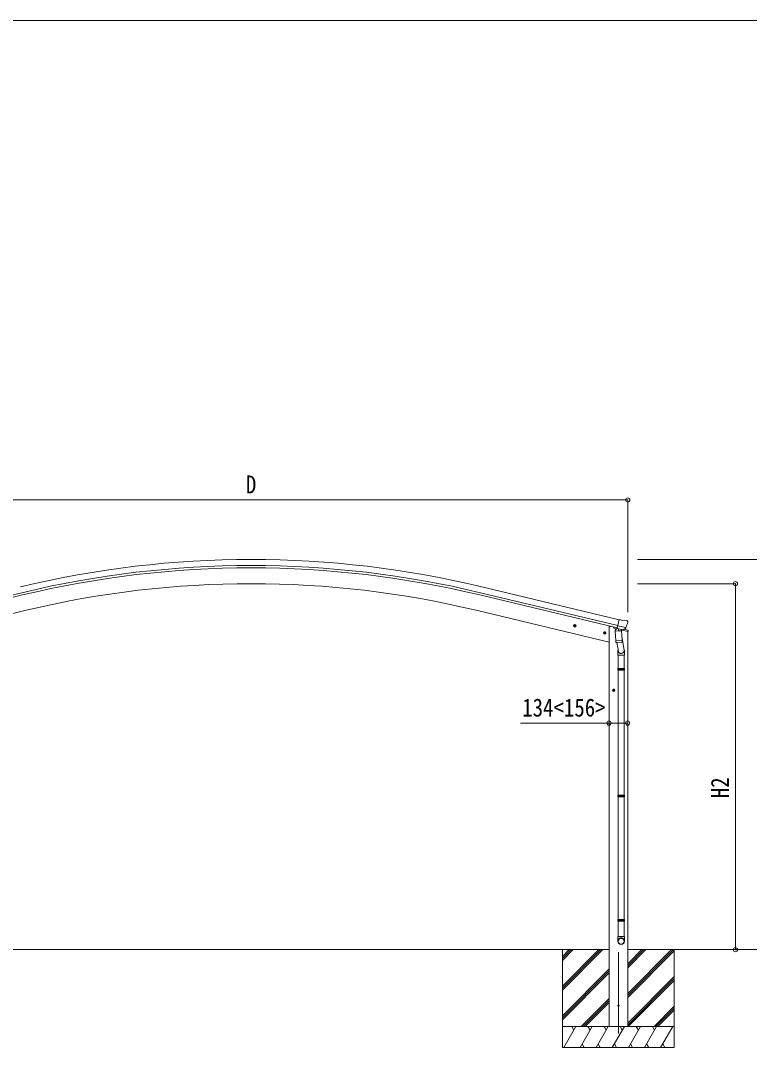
# Model space of a CAD drawing. Units: millimetres at full size, sheet at 1:30; details may follow other scales. Extents: x -8385 to 8479, y -5853 to 5787.
# Drawn here: x -5187 to 31, y -1561 to 5787 of the extents above; entities that cross this region are included whole.
import ezdxf
from ezdxf.enums import TextEntityAlignment as Align

# ---------------------------------------------------------------- set-up
doc = ezdxf.new("R2010")
doc.units = ezdxf.units.MM
doc.header["$LTSCALE"] = 30
doc.header["$PDMODE"] = 32
doc.header["$PDSIZE"] = 30
for name, color, linetype, lineweight in [('0-0_0', 7, 'Continuous', 9), ('0-1_本体', 4, 'Continuous', 9), ('0-2_部品', 7, 'Continuous', 9), ('0-8_PARTS2', 2, 'Continuous', 9), ('0-A_寸法', 6, 'Continuous', 9), ('F-0_240', 7, 'Continuous', 9)]:
    doc.layers.add(name, color=color, linetype=linetype, lineweight=lineweight)
doc.styles.add('ＭＳ ゴシック', font='')
doc.styles.get('ＭＳ ゴシック').set_extended_font_data('MS Gothic')

msp = doc.modelspace()

# ---------------------------------------------------------------- linework, layer by layer
at = {"layer": '0-0_0'}
for p, q in [((-6097.55, -861.1), (-974.73, -861.1)), ((-1307.73, -861.1), (-1307.73, -1561.1)), ((-1307.73, -1121.83), (-1047, -861.1)), ((-1307.73, -1135.97), (-1032.86, -861.1)), ((-1307.73, -1150.11), (-1018.72, -861.1)), ((-1307.73, -937.98), (-1230.85, -861.1)), ((-1307.73, -923.84), (-1244.99, -861.1)), ((-1307.73, -909.7), (-1259.13, -861.1)), ((-840.73, -861.1), (-419.57, -861.1)), ((-840.73, -1175.33), (-526.5, -861.1)), ((-840.73, -1189.47), (-512.36, -861.1)), ((-840.73, -991.48), (-710.35, -861.1)), ((-840.73, -977.34), (-724.49, -861.1)), ((-840.73, -963.2), (-738.63, -861.1)), ((-840.73, -1203.61), (-507.73, -870.61)), ((-507.73, -861.1), (-507.73, -1561.1)), ((-1307.73, -1333.96), (-974.73, -1000.96)), ((-1307.73, -1348.1), (-974.73, -1015.1)), ((-1307.73, -1362.24), (-974.73, -1029.25)), ((-840.73, -1387.46), (-507.73, -1054.46)), ((-840.73, -1401.6), (-507.73, -1068.6)), ((-836.09, -1411.1), (-507.73, -1082.75)), ((-1172.74, -1411.1), (-974.73, -1213.09)), ((-1158.6, -1411.1), (-974.73, -1227.24)), ((-1144.46, -1411.1), (-974.73, -1241.38)), ((-652.24, -1411.1), (-507.73, -1266.59)), ((-638.1, -1411.1), (-507.73, -1280.73)), ((-623.96, -1411.1), (-507.73, -1294.88)), ((-507.73, -1411.1), (-1307.73, -1411.1)), ((-1297.44, -1561.1), (-1210.84, -1411.1)), ((-1225.84, -1437.08), (-1240.84, -1411.1)), ((-1181.97, -1561.1), (-1095.37, -1411.1)), ((-1110.37, -1437.08), (-1125.37, -1411.1)), ((-1066.5, -1561.1), (-979.9, -1411.1)), ((-994.9, -1437.08), (-1009.9, -1411.1)), ((-974.73, -1411.1), (-840.73, -1411.1)), ((-951.03, -1561.1), (-864.43, -1411.1)), ((-879.43, -1437.08), (-894.43, -1411.1)), ((-835.56, -1561.1), (-748.96, -1411.1)), ((-763.96, -1437.08), (-778.96, -1411.1)), ((-720.09, -1561.1), (-633.49, -1411.1)), ((-663.49, -1411.1), (-648.49, -1437.08)), ((-604.62, -1561.1), (-518.02, -1411.1)), ((-1166.97, -1535.12), (-1151.97, -1561.1)), ((-1051.5, -1535.12), (-1036.5, -1561.1)), ((-936.03, -1535.12), (-921.03, -1561.1)), ((-820.56, -1535.12), (-805.56, -1561.1)), ((-705.09, -1535.12), (-690.09, -1561.1)), ((-589.62, -1535.12), (-574.62, -1561.1)), ((-1307.73, -1561.1), (-507.73, -1561.1))]:
    msp.add_line(p, q, dxfattribs=at)
at = {"layer": '0-1_本体'}
for p, q in [((-5177.02, 1693.3), (-6160.27, 1457.24)), ((-1894.86, 1693.3), (-911.62, 1457.24)), ((-1884.78, 1735.27), (-901.54, 1499.22)), ((-5173.09, 1676.93), (-6156.34, 1440.9)), ((-1898.79, 1676.93), (-915.54, 1440.88)), ((-6097.55, 1338.78), (-5146.71, 1567.05)), ((-974.33, 1338.78), (-1925.17, 1567.05)), ((-974.33, 1451.9), (-961.46, 1451.9)), ((-974.33, 1451.9), (-974.33, -1411.1)), ((-840.33, 1415.62), (-840.33, -1411.1))]:
    msp.add_line(p, q, dxfattribs=at)
for radius in [7073, 7029.83, 7013, 6900]:
    msp.add_arc((-3535.94, -5142.3), radius, 76.5, 103.5, dxfattribs=at)
at = {"layer": '0-2_部品'}
for p, q in [((-874.95, 1494.56), (-900.88, 1500.79)), ((-874.95, 1494.56), (-861.69, 1497.26)), ((-847.2, 1494.07), (-860.39, 1497.24)), ((-844.11, 1491.82), (-840.25, 1485.53)), ((-839.89, 1483.25), (-840.16, 1482.1)), ((-1228.81, 1459), (-1209.36, 1454.33)), ((-1221.22, 1463.86), (-1226.38, 1458.42)), ((-1221.42, 1446.94), (-1216.75, 1466.39)), ((-1213.92, 1462.11), (-1221.22, 1463.86)), ((-1216.96, 1449.47), (-1211.79, 1454.91)), ((-1211.79, 1454.91), (-1213.92, 1462.11)), ((-1014.89, 1407.64), (-995.44, 1402.97)), ((-1007.3, 1412.5), (-1012.46, 1407.06)), ((-1007.5, 1395.58), (-1002.83, 1415.03)), ((-1000, 1410.75), (-1007.3, 1412.5)), ((-1003.03, 1398.11), (-997.87, 1403.55)), ((-997.87, 1403.55), (-1000, 1410.75)), ((-942.42, 1447.33), (-942.42, 1444.07)), ((-920.36, 1434.83), (-938.58, 1439.21)), ((-931.02, 1417.39), (-885.33, 1420.58)), ((-926.34, 1350.55), (-931.02, 1417.39)), ((-916.6, 1439.15), (-929.92, 1423.84)), ((-929.92, 1423.84), (-929.47, 1417.49)), ((-915.66, 1439.22), (-916.6, 1439.15)), ((-912.57, 1436.75), (-914.1, 1437.12)), ((-875.87, 1427.94), (-912.57, 1436.75)), ((-853.94, 1442.94), (-911.45, 1456.75)), ((-906.62, 1434.92), (-905.6, 1420.32)), ((-878.41, 1425.93), (-904.23, 1419.49)), ((-887.11, 1423.76), (-886.88, 1420.47)), ((-885.33, 1420.58), (-880.66, 1353.74)), ((-873.5, 1427.46), (-881.02, 1429.27)), ((-837.86, 1415.03), (-880.79, 1425.33)), ((-877.71, 1427.71), (-877.66, 1426.97)), ((-874.34, 1427.57), (-875.87, 1427.94)), ((-870.79, 1428.03), (-854.42, 1442.52)), ((-867.1, 1431.3), (-840.16, 1424.84)), ((-837.86, 1421.92), (-837.86, 1415.03)), ((-926.34, 1350.55), (-880.66, 1353.74)), ((-926.33, 1350.55), (-925.44, 1337.85)), ((-881.64, 1339.14), (-923.34, 1336.22)), ((-917.91, 1336.6), (-907.18, 1273.02)), ((-882.39, 1378.51), (-866.48, 1282.34)), ((-879.8, 1341.28), (-880.67, 1353.74)), ((-880.19, 1339.92), (-880.19, 1339.92)), ((-910.32, 1279.83), (-910.32, 1245.18)), ((-864.32, 1245.18), (-864.32, 1279.53)), ((-910.32, 1245.18), (-864.32, 1245.18)), ((-908.32, 1245.18), (-908.32, 1151.18)), ((-866.32, 1245.18), (-866.32, 1151.18)), ((-910.32, 1149.18), (-909.32, 1151.18)), ((-910.32, 1149.18), (-864.32, 1149.18)), ((-910.32, 1149.18), (-910.32, 1141.18)), ((-910.32, 1141.18), (-864.32, 1141.18)), ((-910.32, 1141.18), (-909.32, 1139.18)), ((-909.32, 1151.18), (-865.32, 1151.18)), ((-909.32, 1139.18), (-865.32, 1139.18)), ((-908.32, 1139.18), (-908.32, 244.84)), ((-866.32, 1139.18), (-866.32, 244.84)), ((-864.32, 1149.18), (-865.32, 1151.18)), ((-950.53, 995.31), (-930.53, 995.31)), ((-944.28, 1001.81), (-948.04, 995.31)), ((-936.78, 1001.81), (-944.28, 1001.81)), ((-940.53, 985.31), (-940.53, 1005.31)), ((-933.03, 995.31), (-936.78, 1001.81)), ((-936.78, 988.81), (-933.03, 995.31)), ((-910.32, 242.84), (-909.32, 244.84)), ((-910.32, 242.84), (-864.32, 242.84)), ((-910.32, 242.84), (-910.32, 234.84)), ((-910.32, 234.84), (-864.32, 234.84)), ((-910.32, 234.84), (-909.32, 232.84)), ((-909.32, 244.84), (-865.32, 244.84)), ((-909.32, 232.84), (-865.32, 232.84)), ((-908.32, 232.84), (-908.32, -645.2)), ((-866.32, 232.84), (-866.32, -645.2)), ((-864.32, 242.84), (-865.32, 244.84)), ((-910.32, -647.2), (-909.32, -645.2)), ((-910.32, -647.2), (-864.32, -647.2)), ((-910.32, -647.2), (-910.32, -655.2)), ((-910.32, -655.2), (-864.32, -655.2)), ((-910.32, -655.2), (-909.32, -657.2)), ((-909.32, -645.2), (-865.32, -645.2)), ((-909.32, -657.2), (-865.32, -657.2)), ((-908.32, -657.2), (-908.32, -767.2)), ((-866.32, -657.2), (-866.32, -767.2)), ((-864.32, -647.2), (-865.32, -645.2)), ((-910.32, -801.34), (-910.32, -767.2)), ((-910.32, -767.2), (-864.32, -767.2)), ((-864.32, -801.34), (-864.32, -767.2))]:
    msp.add_line(p, q, dxfattribs=at)
for points in [[(-906.3, 1435.34), (-916.03, 1437.67), (-900.88, 1500.79)], [(-1226.38, 1458.42), (-1224.25, 1451.22), (-1216.96, 1449.47)], [(-1012.46, 1407.06), (-1010.33, 1399.86), (-1003.03, 1398.11)], [(-906.3, 1435.34), (-906.07, 1435.19), (-881.3, 1429.24), (-881.02, 1429.27)], [(-853.67, 1443.52), (-854.26, 1442.67), (-854.42, 1442.52)], [(-864.32, 1149.18), (-864.32, 1141.18), (-865.32, 1139.18)], [(-948.04, 995.31), (-944.28, 988.81), (-936.78, 988.81)], [(-864.32, 242.84), (-864.32, 234.84), (-865.32, 232.84)], [(-864.32, -647.2), (-864.32, -655.2), (-865.32, -657.2)]]:
    msp.add_lwpolyline(points, dxfattribs=at)
for centre, radius in [((-1219.09, 1456.66), 8.5), ((-1219.09, 1456.66), 7.7), ((-1219.09, 1456.66), 6.5), ((-1005.17, 1405.31), 8.5), ((-1005.17, 1405.31), 7.7), ((-1005.17, 1405.31), 6.5), ((-940.53, 995.31), 8.5), ((-940.53, 995.31), 7.7), ((-940.53, 995.31), 6.5)]:
    msp.add_circle(centre, radius, dxfattribs=at)
at = {"layer": '0-2_部品', "color": 4}
msp.add_circle((-907.33, -1261.1), 5, dxfattribs=at)
at = {"layer": '0-2_部品'}
for centre, radius, start, end in [((-861.09, 1494.32), 3, 76.5, 101.5), ((-1036.97, 1529.35), 202.4, 334.90875, 346.5), ((-848.37, 1489.21), 5, 31.5, 76.5), ((-937.42, 1444.07), 5, 180, 256.5), ((-913.99, 1437.6), 0.5, 221.23754, 256.5), ((-907.22, 1434.84), 0.604, 7.79405, 79.40158), ((-904.58, 1420.46), 1.03, 188.03431, 289.96103), ((-878.65, 1426.9), 1, 284, 4), ((-877.21, 1427.74), 0.5, 76.5, 184), ((-874.22, 1428.06), 0.5, 256.5, 291.76246), ((-840.86, 1421.92), 3, 0, 76.5), ((-923.48, 1338.22), 2, 190.53157, 274), ((-881.78, 1341.13), 2, 274, 322.59038), ((-881.74, 1341.11), 1.95, 322.52234, 4.95983), ((-894.32, 1279.53), 30, 0, 2.54858)]:
    msp.add_arc(centre, radius, start, end, dxfattribs=at)
for centre, major_axis, ratio, start_param, end_param in [((-842.81, 1483.96), (1.57, -2.57), 0.99628, 0.7835347, 1.5707963), ((-872.81, 1430.39), (0.73, -2.92), 0.997631, 5.8041905, 5.8929484), ((-872.84, 1430.51), (-2.63, 3.16), 0.650902, 2.1145521, 2.1873627), ((-872.78, 1430.29), (0.73, -2.92), 0.997631, 5.965759, 6.7621801), ((-887.32, 1279.83), (-23, 0), 0.996195, 6.0000678, 10.0103449), ((-887.32, 1279.83), (-21, 0), 0.996195, 0.3319459, 3.3482706), ((-887.32, -799.6), (23, 0), 0.996195, 6.2831853, 9.424778), ((-887.32, -801.34), (23, 0), 0.996195, 6.2831853, 9.424778), ((-887.32, -801.34), (0, -23.43), 0.981806, 4.712389, 7.8539816)]:
    msp.add_ellipse(centre, major_axis=major_axis, ratio=ratio, start_param=start_param, end_param=end_param, dxfattribs=at)
msp.add_ellipse((-887.32, -801.34), major_axis=(-21, 0), ratio=0.996195, dxfattribs=at)
at = {"layer": '0-8_PARTS2'}
msp.add_line((-907.33, -1462.04), (-907.33, -878.09), dxfattribs=at)
at = {"layer": '0-A_寸法'}
for p, q in [((-6231.85, 2356.43), (-839.83, 2356.43)), ((-839.83, 2356.43), (-839.83, 1554.09)), ((536.75, 1930.7), (-769.68, 1930.7)), ((-69.23, 1757.7), (-769.68, 1757.7)), ((-69.23, -861.1), (-69.23, 1757.7)), ((-69.23, -861.1), (-463.47, -861.1)), ((536.75, -861.1), (-69.23, -861.1))]:
    msp.add_line(p, q, dxfattribs=at)
msp.add_lwpolyline([(-1608.94, 760.15), (-974.33, 760.15), (-840.33, 760.15)], dxfattribs=at)
for p in [(-839.83, 2356.43), (-69.23, 1757.7), (-974.33, 760.15), (-840.33, 760.15), (-69.23, -861.1)]:
    msp.add_point(p, dxfattribs=at)
at = {"layer": 'F-0_240', "color": 5}
msp.add_line((-8385.45, 5787.34), (8054.55, 5787.34), dxfattribs=at)

# ---------------------------------------------------------------- texts
at = {"layer": '0-A_寸法', "color": 7, "style": 'ＭＳ ゴシック', "width": 0.85}
for s, p in [('D', (-3573.84, 2364.43)), ('134<156>', (-1595.63, 768.15))]:
    msp.add_text(s, height=129, dxfattribs=at).set_placement(p, align=Align.BOTTOM_LEFT)
msp.add_text('H2', height=129, rotation=90, dxfattribs=at).set_placement((-77.23, 222.3), align=Align.BOTTOM_LEFT)

doc.saveas('drawing.dxf')
